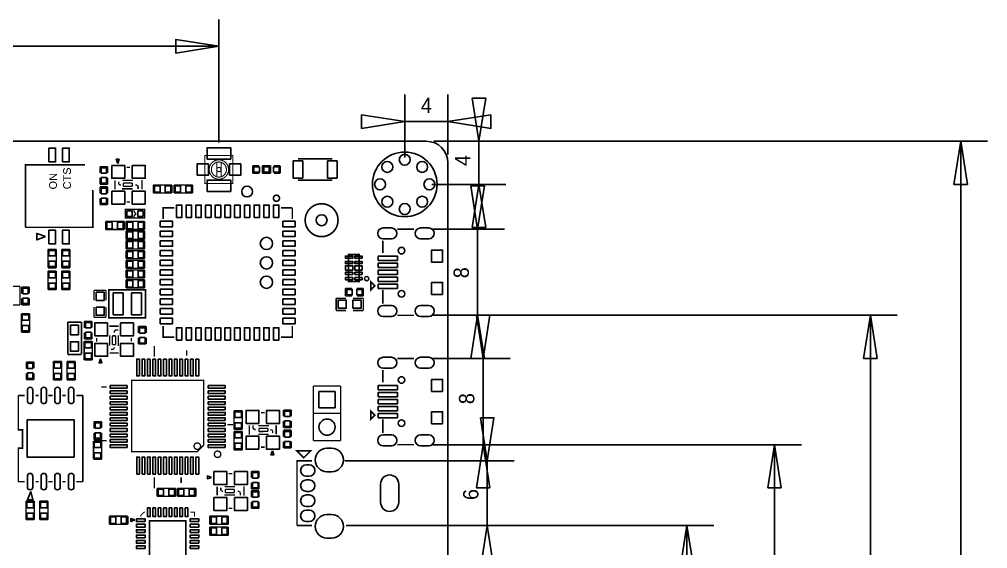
# Model space of a CAD drawing. Extents: x -24 to 175, y -12 to 101.
# Drawn here: x 85.2 to 175.1, y 52.2 to 101.3 of the extents above; entities that cross this region are included whole.
import ezdxf

# ---------------------------------------------------------------- set-up
doc = ezdxf.new("R2010")
doc.units = 0
for name, color, linetype in [('BG_LABEL', 1, 'CONTINUOUS'), ('BG_LABEL-1', 2, 'CONTINUOUS'), ('BG_OUTLINE', 3, 'CONTINUOUS'), ('PG_SILKSCREEN_TOP', 4, 'CONTINUOUS'), ('PIN_TOP', 5, 'CONTINUOUS')]:
    doc.layers.add(name, color=color, linetype=linetype)

msp = doc.modelspace()

# ---------------------------------------------------------------- linework, layer by layer
at = {"layer": 'BG_LABEL'}
for points in [[(103.753895, 89.875995), (103.753895, 101.305995)], [(65.024, 98.806), (103.753895, 98.806)], [(123.5869, 81.850103), (130.261995, 81.850103)], [(127.762, 77.851), (127.762, 81.850103)], [(127.762, 77.851), (127.762, 73.850119)], [(123.5869, 73.850119), (130.261995, 73.850119)], [(126.882779, 73.850119), (166.710995, 73.850119)], [(164.211, 34.036), (164.211, 73.850119)], [(123.5869, 69.850102), (130.769995, 69.850102)], [(128.27, 66.167), (128.27, 69.850102)], [(128.27, 66.167), (128.27, 61.850118)], [(123.5869, 61.850118), (130.769995, 61.850118)], [(126.666981, 61.850118), (157.820995, 61.850118)], [(155.321, 35.052), (155.321, 61.850118)], [(122.714487, 60.350095), (131.150995, 60.350095)], [(128.651, 57.277), (128.651, 60.350095)], [(128.651, 57.277), (128.651, 54.350107)], [(122.777987, 54.350107), (131.150995, 54.350107)], [(124.036607, 54.350107), (149.692995, 54.350107)], [(147.193, 43.561), (147.193, 54.350107)]]:
    msp.add_lwpolyline(points, dxfattribs=at)
for points in [[(99.753903, 98.181008), (103.753895, 98.806), (99.753903, 99.430992)], [(127.137008, 85.850095), (127.762, 81.850103), (128.386992, 85.850095)], [(128.386992, 69.850127), (127.762, 73.850119), (127.137008, 69.850127)], [(127.645008, 73.850094), (128.27, 69.850102), (128.894992, 73.850094)], [(164.835992, 69.850127), (164.211, 73.850119), (163.586008, 69.850127)], [(128.026008, 64.350087), (128.651, 60.350095), (129.275992, 64.350087)], [(128.894992, 57.850126), (128.27, 61.850118), (127.645008, 57.850126)], [(155.945992, 57.850126), (155.321, 61.850118), (154.696008, 57.850126)], [(129.275992, 50.350115), (128.651, 54.350107), (128.026008, 50.350115)], [(147.817992, 50.350115), (147.193, 54.350107), (146.568008, 50.350115)]]:
    msp.add_lwpolyline(points, close=True, dxfattribs=at)
at = {"layer": 'BG_LABEL-1'}
for points in [[(121.000012, 88.500026), (121.000012, 94.320995)], [(125.000004, 88.764008), (125.000004, 94.320995)], [(123.063, 91.821), (121.000012, 91.821)], [(123.063, 91.821), (125.000004, 91.821)], [(123.690863, 89.999998), (130.388995, 89.999998)], [(124.180346, 89.999998), (175.092995, 89.999998)], [(127.889, 88.265), (127.889, 89.999998)], [(172.593, 46.863), (172.593, 89.999998)], [(127.889, 88.265), (127.889, 86.000006)], [(123.500007, 86.000006), (130.388995, 86.000006)]]:
    msp.add_lwpolyline(points, dxfattribs=at)
for points in [[(127.264008, 93.99999), (127.889, 89.999998), (128.513992, 93.99999)], [(117.00002, 91.196008), (121.000012, 91.821), (117.00002, 92.445992)], [(128.999996, 92.445992), (125.000004, 91.821), (128.999996, 91.196008)], [(173.217992, 86.000006), (172.593, 89.999998), (171.968008, 86.000006)], [(128.513992, 82.000014), (127.889, 86.000006), (127.264008, 82.000014)]]:
    msp.add_lwpolyline(points, close=True, dxfattribs=at)
at = {"layer": 'BG_OUTLINE'}
msp.add_lwpolyline([(0, 1.999996), (0, 88.000002, -0.414213), (1.999996, 89.999998), (123.000008, 89.999998, -0.414212), (125.000004, 88.000002), (125.000004, 1.999996, -0.414212), (123.000008, 0), (1.999996, 0, -0.414212)], format="xyb", close=True, dxfattribs=at)
at = {"layer": 'PG_SILKSCREEN_TOP'}
for points in [[(94.361, 87.9475), (94.488, 88.3285), (94.234, 88.3285)], [(87.648999, 81.153), (86.849001, 81.452999), (86.849001, 80.853001)], [(92.757092, 69.817996), (92.630092, 69.436996), (92.884092, 69.436996)], [(108.712, 61.2775), (108.585, 60.8965), (108.839, 60.8965)], [(103.064005, 58.817891), (102.683005, 58.944891), (102.683005, 58.690891)], [(86.287991, 57.519011), (85.987992, 56.719013), (86.487991, 56.719013)], [(95.9485, 54.864), (95.5675, 54.991), (95.5675, 54.737)]]:
    msp.add_lwpolyline(points, close=True, dxfattribs=at)
for points, const_width in [([(102.453897, 88.675997), (102.453897, 86.076003), (105.053892, 86.076003), (105.053892, 88.675997)], 0.100101), ([(95.063615, 83.679995), (95.063615, 82.879997), (96.863408, 82.879997), (96.863408, 83.679995)], 0.127), ([(116.768093, 77.0001), (116.768093, 79.50012), (115.768095, 79.50012), (115.768095, 77.0001)], 0.150012), ([(117.848405, 76.580111), (117.848405, 76.961111), (118.229405, 76.580111), (117.848405, 76.199111)], 0.1524), ([(93.550003, 73.614102), (96.949997, 73.614102), (96.949997, 76.214097), (93.550003, 76.214097)], 0.150012), ([(117.848405, 64.58011), (117.848405, 64.96111), (118.229405, 64.58011), (117.848405, 64.19911)], 0.1524), ([(111.379, 61.2775), (112.268, 61.2775), (111.633, 60.6425), (110.998, 61.2775)], 0.1524)]:
    msp.add_lwpolyline(points, close=True, dxfattribs=dict(at, const_width=const_width))
for points, const_width in [([(104.653791, 87.376, 1), (102.853998, 87.376, 1)], 0.100101), ([(104.453893, 87.376, 1), (103.053896, 87.376, 1)], 0.100101), ([(103.953793, 87.376, 1), (103.553997, 87.376, 1)], 0.100101), ([(109.376972, 84.709, 1), (108.809028, 84.709, 1)], 0.1524), ([(114.808, 82.675755, 1), (111.76, 82.675755, 1)], 0.154889), ([(102.050012, 61.709935, 1), (101.450115, 61.709935, 1)], 0.127), ([(103.931949, 60.96, 1), (103.332051, 60.96, 1)], 0.127)]:
    msp.add_lwpolyline(points, format="xyb", close=True, dxfattribs=dict(at, const_width=const_width))
for points, const_width in [([(111.082811, 88.3666), (114.282601, 88.3666)], 0.1524), ([(91.313, 87.812982), (85.796501, 87.812982), (85.796501, 82.012993)], 0.150012), ([(92.719398, 87.648796), (93.430598, 87.648796)], 0.127), ([(92.719398, 87.039196), (92.719398, 87.648796)], 0.127), ([(93.430598, 87.648796), (93.430598, 87.064596)], 0.127), ([(95.180887, 87.574018), (95.511087, 87.574018)], 0.127), ([(103.553997, 87.986108), (103.553997, 86.765892)], 0.100101), ([(103.95679, 87.986108), (103.953793, 87.376), (103.953793, 86.765892)], 0.100101), ([(106.898389, 87.7316), (107.482589, 87.7316)], 0.127), ([(106.898389, 87.0204), (106.898389, 87.7316)], 0.127), ([(107.787389, 87.7316), (107.787389, 87.0204)], 0.127), ([(107.787389, 87.7316), (108.396989, 87.7316)], 0.127), ([(108.549389, 87.7316), (107.939789, 87.7316)], 0.127), ([(108.549389, 87.0204), (108.549389, 87.7316)], 0.127), ([(108.828789, 87.7316), (109.438389, 87.7316)], 0.127), ([(109.438389, 87.7316), (109.438389, 87.0204)], 0.127), ([(92.719398, 85.997796), (92.719398, 86.607396)], 0.127), ([(93.430598, 85.997796), (93.430598, 86.607396)], 0.127), ([(94.111089, 86.384003), (94.111089, 85.553906)], 0.127), ([(94.450891, 86.263912), (94.450891, 86.043922)], 0.127), ([(94.800903, 86.373919), (95.771005, 86.373919)], 0.127), ([(96.610907, 86.403815), (96.610907, 85.543822)], 0.127), ([(107.507989, 87.0204), (106.898389, 87.0204)], 0.127), ([(107.787389, 87.0204), (108.396989, 87.0204)], 0.127), ([(108.549389, 87.0204), (107.939789, 87.0204)], 0.127), ([(109.438389, 87.0204), (108.854189, 87.0204)], 0.127), ([(114.282601, 86.3854), (111.082811, 86.3854)], 0.1524), ([(85.796501, 82.012993), (92.046476, 82.012993), (92.046476, 85.471)], 0.150012), ([(92.719398, 85.997796), (93.430598, 85.997796)], 0.127), ([(93.430598, 85.769196), (92.719398, 85.769196)], 0.127), ([(92.719398, 85.769196), (92.719398, 85.159596)], 0.127), ([(93.430598, 85.769196), (93.430598, 85.159596)], 0.127), ([(94.450891, 86.043922), (94.550992, 85.943821)], 0.127), ([(94.550992, 85.943821), (94.660999, 85.943821)], 0.127), ([(94.771007, 85.583903), (95.760997, 85.583903)], 0.127), ([(95.71101, 86.123907), (94.880887, 86.114001)], 0.127), ([(94.880887, 86.114001), (94.880887, 85.823908)], 0.127), ([(94.880887, 85.823908), (95.71101, 85.823908)], 0.127), ([(95.71101, 85.823908), (95.71101, 86.123907)], 0.127), ([(96.001103, 85.933915), (96.150887, 85.933915)], 0.127), ([(96.150887, 85.933915), (96.260895, 85.823908)], 0.127), ([(96.260895, 85.823908), (96.260895, 85.563913)], 0.127), ([(99.399598, 85.946996), (97.672398, 85.946996)], 0.127), ([(97.672398, 85.946996), (97.672398, 85.184996)], 0.127), ([(99.399598, 85.184996), (99.399598, 85.946996)], 0.127), ([(99.577398, 85.946996), (99.577398, 85.184996)], 0.127), ([(101.304598, 85.946996), (99.577398, 85.946996)], 0.127), ([(101.304598, 85.184996), (101.304598, 85.946996)], 0.127), ([(92.719398, 84.118196), (92.719398, 84.702396)], 0.127), ([(93.430598, 84.727796), (93.430598, 84.118196)], 0.127), ([(97.672398, 85.184996), (99.399598, 85.184996)], 0.127), ([(99.577398, 85.184996), (101.304598, 85.184996)], 0.127), ([(93.430598, 84.118196), (92.719398, 84.118196)], 0.127), ([(95.191097, 84.364017), (95.511087, 84.364017)], 0.127), ([(95.86341, 83.630008), (95.86341, 83.479894)], 0.127), ([(98.56851, 82.771996), (98.56851, 83.818984), (99.615498, 83.818984)], 0.1524), ([(109.521498, 83.818984), (110.568486, 83.818984)], 0.1524), ([(110.568486, 83.818984), (110.568486, 82.771996)], 0.1524), ([(95.86341, 83.479894), (96.063613, 83.279996)], 0.127), ([(96.063613, 83.279996), (95.86341, 83.080098)], 0.127), ([(95.86341, 83.080098), (95.86341, 82.93989)], 0.127), ([(93.2434, 82.573089), (93.2434, 81.811089)], 0.127), ([(94.9706, 82.573089), (93.2434, 82.573089)], 0.127), ([(93.2434, 81.811089), (94.9706, 81.811089)], 0.127), ([(94.9706, 81.811089), (94.9706, 82.573089)], 0.127), ([(96.863408, 82.573089), (95.136208, 82.573089)], 0.127), ([(95.136208, 82.573089), (95.136208, 81.811089)], 0.127), ([(95.136208, 81.811089), (96.863408, 81.811089)], 0.127), ([(96.863408, 81.811089), (96.863408, 82.573089)], 0.127), ([(120.324905, 81.850103), (121.848905, 81.850103)], 0.1524), ([(123.753905, 81.850103), (125.000004, 81.850103), (125.000004, 73.850119), (123.880905, 73.850119)], 0.1524), ([(96.863408, 81.661991), (95.136208, 81.661991)], 0.127), ([(95.136208, 81.661991), (95.136208, 80.899991)], 0.127), ([(95.136208, 80.899991), (96.863408, 80.899991)], 0.127), ([(96.863408, 80.899991), (96.863408, 81.661991)], 0.127), ([(88.667488, 79.9846), (87.905488, 79.9846)], 0.127), ([(87.905488, 79.9846), (87.905488, 78.2574)], 0.127), ([(88.667488, 78.2574), (88.667488, 79.9846)], 0.127), ([(89.937488, 79.9846), (89.175488, 79.9846)], 0.127), ([(89.175488, 79.9846), (89.175488, 78.2574)], 0.127), ([(89.937488, 78.2574), (89.937488, 79.9846)], 0.127), ([(96.863408, 80.762094), (95.136208, 80.762094)], 0.127), ([(95.136208, 80.762094), (95.136208, 80.000094)], 0.127), ([(95.136208, 80.000094), (96.863408, 80.000094)], 0.127), ([(96.863408, 80.000094), (96.863408, 80.762094)], 0.127), ([(118.980001, 79.628111), (118.980001, 80.771111)], 0.1524), ([(96.863408, 79.861893), (95.136208, 79.861893)], 0.127), ([(95.136208, 79.861893), (95.136208, 79.099893)], 0.127), ([(95.136208, 79.099893), (96.863408, 79.099893)], 0.127), ([(96.863408, 79.099893), (96.863408, 79.861893)], 0.127), ([(87.905488, 78.2574), (88.667488, 78.2574)], 0.127), ([(89.175488, 78.2574), (89.937488, 78.2574)], 0.127), ([(96.863408, 78.961996), (95.136208, 78.961996)], 0.127), ([(95.136208, 78.961996), (95.136208, 78.199996)], 0.127), ([(95.136208, 78.199996), (96.863408, 78.199996)], 0.127), ([(96.863408, 78.199996), (96.863408, 78.961996)], 0.127), ([(88.667488, 77.9526), (87.905488, 77.9526)], 0.127), ([(87.905488, 77.9526), (87.905488, 76.2254)], 0.127), ([(88.667488, 76.2254), (88.667488, 77.9526)], 0.127), ([(89.937488, 77.9526), (89.175488, 77.9526)], 0.127), ([(89.175488, 77.9526), (89.175488, 76.2254)], 0.127), ([(89.937488, 76.2254), (89.937488, 77.9526)], 0.127), ([(96.863408, 78.062099), (95.136208, 78.062099)], 0.127), ([(95.136208, 78.062099), (95.136208, 77.300099)], 0.127), ([(95.136208, 77.300099), (96.863408, 77.300099)], 0.127), ([(96.863408, 77.300099), (96.863408, 78.062099)], 0.127), ([(85.3059, 76.5429), (84.5439, 76.5429)], 0.127), ([(85.3059, 74.8157), (85.3059, 76.5429)], 0.127), ([(85.4583, 76.4667), (86.1695, 76.4667)], 0.127), ([(85.4583, 75.8571), (85.4583, 76.4667)], 0.127), ([(86.1695, 76.4667), (86.1695, 75.8825)], 0.127), ([(96.863408, 77.161898), (95.136208, 77.161898)], 0.127), ([(95.136208, 77.161898), (95.136208, 76.399898)], 0.127), ([(95.136208, 76.399898), (96.863408, 76.399898)], 0.127), ([(96.863408, 76.399898), (96.863408, 77.161898)], 0.127), ([(115.498905, 76.356718), (115.498905, 75.645518)], 0.127), ([(115.498905, 76.356718), (116.108505, 76.356718)], 0.127), ([(116.540305, 76.356718), (117.149905, 76.356718)], 0.127), ([(117.149905, 76.356718), (117.149905, 75.645518)], 0.127), ([(85.4583, 74.8157), (85.4583, 75.4253)], 0.127), ([(86.1695, 74.8157), (86.1695, 75.4253)], 0.127), ([(87.905488, 76.2254), (88.667488, 76.2254)], 0.127), ([(89.175488, 76.2254), (89.937488, 76.2254)], 0.127), ([(93.2688, 76.171298), (92.1512, 76.171298)], 0.127), ([(92.1512, 76.171298), (92.1512, 75.244198)], 0.127), ([(93.2688, 75.244198), (93.2688, 76.171298)], 0.127), ([(115.562405, 75.416918), (114.635305, 75.416918)], 0.127), ([(114.635305, 75.416918), (114.635305, 74.299318)], 0.127), ([(115.498905, 75.645518), (116.108505, 75.645518)], 0.127), ([(116.197405, 75.416918), (117.149905, 75.416918)], 0.127), ([(117.149905, 75.645518), (116.565705, 75.645518)], 0.127), ([(117.149905, 75.416918), (117.149905, 74.299318)], 0.127), ([(118.980001, 74.929111), (118.980001, 76.199111)], 0.1524), ([(84.5439, 74.8157), (85.3059, 74.8157)], 0.127), ([(85.4583, 74.8157), (86.1695, 74.8157)], 0.127), ([(92.1512, 73.656698), (92.1512, 74.609198)], 0.127), ([(93.2688, 74.609198), (93.2688, 73.656698)], 0.127), ([(86.1949, 74.0156), (85.4329, 74.0156)], 0.127), ([(85.4329, 74.0156), (85.4329, 72.2884)], 0.127), ([(86.1949, 72.2884), (86.1949, 74.0156)], 0.127), ([(93.2688, 73.656698), (92.1512, 73.656698)], 0.127), ([(114.635305, 74.299318), (115.562405, 74.299318)], 0.127), ([(117.149905, 74.299318), (116.197405, 74.299318)], 0.127), ([(121.848905, 73.850119), (120.324905, 73.850119)], 0.1524), ([(89.726008, 73.221596), (89.726008, 72.103996)], 0.1524), ([(89.776808, 73.221596), (89.726008, 73.221596)], 0.1524), ([(90.945208, 73.221596), (89.776808, 73.221596)], 0.1524), ([(90.996008, 73.221596), (90.945208, 73.221596)], 0.1524), ([(90.996008, 72.103996), (90.996008, 73.221596)], 0.1524), ([(91.275408, 73.297796), (91.986608, 73.297796)], 0.127), ([(91.275408, 72.688196), (91.275408, 73.297796)], 0.127), ([(91.986608, 73.297796), (91.986608, 72.713596)], 0.127), ([(93.587189, 72.845905), (94.447182, 72.845905)], 0.127), ([(97.0026, 72.831198), (96.2914, 72.831198)], 0.127), ([(96.2914, 72.831198), (96.2914, 72.221598)], 0.127), ([(97.0026, 72.831198), (97.0026, 72.221598)], 0.127), ([(99.615498, 71.819008), (98.56851, 71.819008), (98.56851, 72.865996)], 0.1524), ([(110.568486, 72.865996), (110.568486, 71.819008), (109.521498, 71.819008)], 0.1524), ([(85.4329, 72.2884), (86.1949, 72.2884)], 0.127), ([(89.726008, 70.224396), (89.726008, 72.103996)], 0.1524), ([(90.996008, 72.103996), (90.996008, 70.224396)], 0.1524), ([(91.275408, 71.646796), (91.275408, 72.256396)], 0.127), ([(91.986608, 71.646796), (91.986608, 72.256396)], 0.127), ([(93.617085, 71.035901), (93.617085, 72.006003)], 0.127), ([(94.167096, 71.946008), (93.867097, 71.946008)], 0.127), ([(93.867097, 71.946008), (93.877003, 71.115885)], 0.127), ([(94.057089, 72.385885), (94.167096, 72.495893)], 0.127), ([(94.057089, 72.236101), (94.057089, 72.385885)], 0.127), ([(94.167096, 72.495893), (94.427091, 72.495893)], 0.127), ([(94.167096, 71.115885), (94.167096, 71.946008)], 0.127), ([(94.407101, 71.006005), (94.407101, 71.995995)], 0.127), ([(92.012008, 71.443596), (91.250008, 71.443596)], 0.127), ([(91.250008, 71.443596), (91.250008, 69.716396)], 0.127), ([(91.275408, 71.646796), (91.986608, 71.646796)], 0.127), ([(92.012008, 69.716396), (92.012008, 71.443596)], 0.127), ([(92.416986, 71.415885), (92.416986, 71.746085)], 0.127), ([(93.877003, 71.115885), (94.167096, 71.115885)], 0.127), ([(95.626987, 71.426095), (95.626987, 71.746085)], 0.127), ([(96.2914, 71.180198), (96.2914, 71.764398)], 0.127), ([(97.0026, 71.180198), (96.2914, 71.180198)], 0.127), ([(97.0026, 71.789798), (97.0026, 71.180198)], 0.127), ([(97.750097, 70.009893), (97.750097, 71.009891)], 0.127), ([(89.776808, 70.224396), (89.726008, 70.224396)], 0.1524), ([(90.945208, 70.224396), (89.776808, 70.224396)], 0.1524), ([(90.996008, 70.224396), (90.945208, 70.224396)], 0.1524), ([(93.607001, 70.346087), (94.437098, 70.346087)], 0.127), ([(93.727092, 70.685889), (93.947082, 70.685889)], 0.127), ([(93.947082, 70.685889), (94.047183, 70.78599)], 0.127), ([(94.047183, 70.78599), (94.047183, 70.895997)], 0.127), ([(100.750116, 70.109994), (100.750116, 70.610095)], 0.127), ([(85.8774, 69.5198), (86.5886, 69.5198)], 0.127), ([(85.8774, 68.9102), (85.8774, 69.5198)], 0.127), ([(86.5886, 69.5198), (86.5886, 68.9356)], 0.127), ([(89.154, 69.5706), (88.392, 69.5706)], 0.127), ([(88.392, 69.5706), (88.392, 67.8434)], 0.127), ([(89.154, 67.8434), (89.154, 69.5706)], 0.127), ([(90.424, 69.5706), (89.662, 69.5706)], 0.127), ([(89.662, 69.5706), (89.662, 67.8434)], 0.127), ([(90.424, 67.8434), (90.424, 69.5706)], 0.127), ([(91.250008, 69.716396), (92.012008, 69.716396)], 0.127), ([(120.324905, 69.850102), (121.848905, 69.850102)], 0.1524), ([(123.753905, 69.850102), (125.000004, 69.850102), (125.000004, 61.850118), (123.880905, 61.850118)], 0.1524), ([(85.8774, 67.8688), (85.8774, 68.4784)], 0.127), ([(86.5886, 67.8688), (86.5886, 68.4784)], 0.127), ([(118.980001, 67.62811), (118.980001, 68.77111)], 0.1524), ([(85.8774, 67.8688), (86.5886, 67.8688)], 0.127), ([(88.392, 67.8434), (89.154, 67.8434)], 0.127), ([(89.662, 67.8434), (90.424, 67.8434)], 0.127), ([(101.750114, 61.210088), (95.649999, 61.210088), (95.649999, 67.809999), (102.350011, 67.809999), (102.350011, 61.809986), (101.750114, 61.210088), (101.549911, 61.210088)], 0.127), ([(92.849903, 67.210102), (93.350004, 67.210102)], 0.127), ([(115.062, 67.28968), (112.522, 67.28968)], 0.127), ([(112.522, 67.28968), (112.522, 62.20968)], 0.127), ([(115.062, 62.20968), (115.062, 67.28968)], 0.127), ([(85.738005, 58.419009), (85.138006, 58.419009), (85.138006, 61.519003), (85.538005, 61.519003), (85.538005, 63.219), (85.138006, 63.219), (85.138006, 66.418993)], 0.150012), ([(85.138006, 66.418993), (85.738005, 66.418993)], 0.150012), ([(86.738003, 66.418993), (87.038002, 66.418993)], 0.150012), ([(87.938, 66.418993), (88.338, 66.418993)], 0.150012), ([(89.237998, 66.418993), (89.537997, 66.418993)], 0.150012), ([(90.537995, 66.418993), (91.137994, 66.418993)], 0.150012), ([(91.137994, 58.419009), (91.137994, 66.418993)], 0.150012), ([(105.914012, 64.9986), (105.152012, 64.9986)], 0.127), ([(105.152012, 64.9986), (105.152012, 63.2714)], 0.127), ([(105.914012, 63.2714), (105.914012, 64.9986)], 0.127), ([(107.988913, 64.829004), (107.668924, 64.829004)], 0.127), ([(109.749412, 65.0748), (110.460612, 65.0748)], 0.127), ([(109.749412, 64.4652), (109.749412, 65.0748)], 0.127), ([(110.460612, 65.0748), (110.460612, 64.4906)], 0.127), ([(112.522, 64.74968), (115.062, 64.74968)], 0.127), ([(92.167405, 63.977393), (92.878605, 63.977393)], 0.127), ([(92.167405, 63.367793), (92.167405, 63.977393)], 0.127), ([(92.878605, 63.977393), (92.878605, 63.393193)], 0.127), ([(109.749412, 63.4238), (109.749412, 64.0334)], 0.127), ([(110.460612, 63.4238), (110.460612, 64.0334)], 0.127), ([(118.980001, 62.92911), (118.980001, 64.19911)], 0.1524), ([(92.167405, 62.326393), (92.167405, 62.935993)], 0.127), ([(92.878605, 62.326393), (92.878605, 62.935993)], 0.127), ([(104.549905, 63.709906), (105.050006, 63.709906)], 0.127), ([(105.152012, 63.2714), (105.914012, 63.2714)], 0.127), ([(105.914012, 63.0936), (105.152012, 63.0936)], 0.127), ([(105.152012, 63.0936), (105.152012, 61.3664)], 0.127), ([(105.914012, 61.3664), (105.914012, 63.0936)], 0.127), ([(106.569104, 62.789206), (106.569104, 63.6492)], 0.127), ([(106.919116, 63.369114), (106.919116, 63.629108)], 0.127), ([(107.029123, 63.259106), (106.919116, 63.369114)], 0.127), ([(107.178907, 63.259106), (107.029123, 63.259106)], 0.127), ([(108.409003, 63.609118), (107.419013, 63.609118)], 0.127), ([(108.299123, 63.369114), (107.469, 63.369114)], 0.127), ([(107.469, 63.369114), (107.469, 63.069114)], 0.127), ([(107.469, 63.069114), (108.299123, 63.07902)], 0.127), ([(108.299123, 63.07902), (108.299123, 63.369114)], 0.127), ([(108.629018, 63.2492), (108.519011, 63.2492)], 0.127), ([(108.72912, 63.149099), (108.629018, 63.2492)], 0.127), ([(108.72912, 62.92911), (108.72912, 63.149099)], 0.127), ([(109.068921, 62.809018), (109.068921, 63.639116)], 0.127), ([(109.749412, 63.4238), (110.460612, 63.4238)], 0.127), ([(110.460612, 63.1952), (109.749412, 63.1952)], 0.127), ([(109.749412, 63.1952), (109.749412, 62.5856)], 0.127), ([(110.460612, 63.1952), (110.460612, 62.5856)], 0.127), ([(92.878605, 62.2046), (92.116605, 62.2046)], 0.127), ([(92.116605, 62.2046), (92.116605, 60.4774)], 0.127), ([(92.167405, 62.326393), (92.878605, 62.326393)], 0.127), ([(92.849903, 62.210086), (93.350004, 62.210086)], 0.127), ([(92.878605, 60.4774), (92.878605, 62.2046)], 0.127), ([(108.379108, 62.819102), (107.409005, 62.819102)], 0.127), ([(109.749412, 61.5442), (109.749412, 62.1284)], 0.127), ([(110.460612, 62.1538), (110.460612, 61.5442)], 0.127), ([(112.522, 62.20968), (115.062, 62.20968)], 0.127), ([(105.152012, 61.3664), (105.914012, 61.3664)], 0.127), ([(107.999124, 61.619003), (107.668924, 61.619003)], 0.127), ([(110.460612, 61.5442), (109.749412, 61.5442)], 0.127), ([(121.848905, 61.850118), (120.324905, 61.850118)], 0.1524), ([(92.116605, 60.4774), (92.878605, 60.4774)], 0.127), ([(111.000007, 54.350107), (111.000007, 60.350095), (112.381005, 60.350095)], 0.1524), ([(115.429005, 60.350095), (124.999979, 60.350095), (124.999979, 54.350107), (115.556005, 54.350107)], 0.1524), ([(107.483605, 59.3852), (106.772405, 59.3852)], 0.127), ([(106.772405, 59.3852), (106.772405, 58.7756)], 0.127), ([(107.483605, 59.3852), (107.483605, 58.7756)], 0.127), ([(86.738003, 58.419009), (87.038002, 58.419009)], 0.150012), ([(87.938, 58.419009), (88.338, 58.419009)], 0.150012), ([(89.237998, 58.419009), (89.537997, 58.419009)], 0.150012), ([(90.537995, 58.419009), (91.137994, 58.419009)], 0.150012), ([(97.750097, 58.809992), (97.750097, 57.809994)], 0.127), ([(100.249914, 58.809992), (100.249914, 58.309891)], 0.127), ([(104.661894, 59.157997), (104.992094, 59.157997)], 0.127), ([(107.483605, 58.3438), (107.483605, 57.7342)], 0.127), ([(98.009405, 57.8104), (98.009405, 57.0484)], 0.127), ([(99.736605, 57.8104), (98.009405, 57.8104)], 0.127), ([(99.736605, 57.0484), (99.736605, 57.8104)], 0.127), ([(99.886516, 57.8104), (99.886516, 57.0484)], 0.127), ([(101.613716, 57.8104), (99.886516, 57.8104)], 0.127), ([(101.613716, 57.0484), (101.613716, 57.8104)], 0.127), ([(103.592097, 57.967982), (103.592097, 57.137884)], 0.127), ([(103.931898, 57.84789), (103.931898, 57.627901)], 0.127), ([(103.931898, 57.627901), (104.031999, 57.5278)], 0.127), ([(104.031999, 57.5278), (104.142007, 57.5278)], 0.127), ([(104.28191, 57.957898), (105.252012, 57.957898)], 0.127), ([(105.192017, 57.707886), (104.361894, 57.69798)], 0.127), ([(104.361894, 57.69798), (104.361894, 57.407886)], 0.127), ([(105.192017, 57.407886), (105.192017, 57.707886)], 0.127), ([(105.482111, 57.517894), (105.631894, 57.517894)], 0.127), ([(105.631894, 57.517894), (105.741902, 57.407886)], 0.127), ([(106.091914, 57.987794), (106.091914, 57.1278)], 0.127), ([(106.772405, 57.7342), (106.772405, 58.3184)], 0.127), ([(107.483605, 57.7342), (106.772405, 57.7342)], 0.127), ([(106.772405, 57.5818), (107.483605, 57.5818)], 0.127), ([(106.772405, 56.9722), (106.772405, 57.5818)], 0.127), ([(107.483605, 57.5818), (107.483605, 56.9976)], 0.127), ([(86.614, 56.6166), (85.852, 56.6166)], 0.127), ([(85.852, 56.6166), (85.852, 54.8894)], 0.127), ([(86.614, 54.8894), (86.614, 56.6166)], 0.127), ([(87.884, 56.6166), (87.122, 56.6166)], 0.127), ([(87.122, 56.6166), (87.122, 54.8894)], 0.127), ([(87.884, 54.8894), (87.884, 56.6166)], 0.127), ([(98.009405, 57.0484), (99.736605, 57.0484)], 0.127), ([(99.886516, 57.0484), (101.613716, 57.0484)], 0.127), ([(104.252014, 57.167882), (105.242004, 57.167882)], 0.127), ([(104.361894, 57.407886), (105.192017, 57.407886)], 0.127), ([(105.741902, 57.407886), (105.741902, 57.147892)], 0.127), ([(104.672105, 55.947996), (104.992094, 55.947996)], 0.127), ([(106.772405, 55.9308), (106.772405, 56.5404)], 0.127), ([(106.772405, 55.9308), (107.483605, 55.9308)], 0.127), ([(107.483605, 55.9308), (107.483605, 56.5404)], 0.127), ([(85.852, 54.8894), (86.614, 54.8894)], 0.127), ([(87.122, 54.8894), (87.884, 54.8894)], 0.127), ([(95.3008, 55.217009), (93.5736, 55.217009)], 0.127), ([(93.5736, 55.217009), (93.5736, 54.455009)], 0.127), ([(95.3008, 54.455009), (95.3008, 55.217009)], 0.127), ([(96.900009, 55.585995), (96.80001, 55.585995), (96.50001, 55.285996), (96.50001, 55.185996)], 0.1), ([(101.5, 55.185996), (101.5, 55.585995), (101.100001, 55.585995)], 0.1), ([(102.911605, 55.219295), (102.911605, 54.457295)], 0.127), ([(104.638805, 55.219295), (102.911605, 55.219295)], 0.127), ([(104.638805, 54.457295), (104.638805, 55.219295)], 0.127), ([(93.5736, 54.455009), (95.3008, 54.455009)], 0.127), ([(102.911605, 54.457295), (104.638805, 54.457295)], 0.127), ([(102.911605, 54.217011), (102.911605, 53.455011)], 0.127), ([(104.638805, 54.217011), (102.911605, 54.217011)], 0.127), ([(104.638805, 53.455011), (104.638805, 54.217011)], 0.127), ([(112.381005, 54.350107), (111.000007, 54.350107)], 0.1524), ([(102.911605, 53.455011), (104.638805, 53.455011)], 0.127)]:
    msp.add_lwpolyline(points, dxfattribs=dict(at, const_width=const_width))
msp.add_lwpolyline([(117.668091, 77.250112, 1), (117.268096, 77.250108, 1)], format="xyb", close=True, dxfattribs=at)
at = {"layer": 'PIN_TOP'}
for points in [[(87.981688, 88.087987), (87.981688, 89.357987), (88.591288, 89.357987), (88.591288, 88.087987)], [(89.251688, 88.087987), (89.251688, 89.357987), (89.861288, 89.357987), (89.861288, 88.087987)], [(102.653948, 88.351081), (102.653948, 89.401091), (104.853842, 89.401091), (104.853842, 88.351081)], [(110.638311, 86.5759), (110.638311, 88.1761), (111.527311, 88.1761), (111.527311, 86.5759)], [(113.838101, 86.5759), (113.838101, 88.1761), (114.727101, 88.1761), (114.727101, 86.5759)], [(93.328998, 87.039196), (92.820998, 87.039196), (92.820998, 87.547196), (93.328998, 87.547196)], [(93.811039, 87.763756), (95.010935, 87.763756), (95.010935, 86.56386), (93.811039, 86.56386)], [(95.711061, 87.763756), (96.910957, 87.763756), (96.910957, 86.56386), (95.711061, 86.56386)], [(101.728778, 86.850982), (101.728778, 87.900993), (102.778789, 87.900993), (102.778789, 86.850982)], [(104.728975, 86.850982), (104.728975, 87.900993), (105.778986, 87.900993), (105.778986, 86.850982)], [(107.507989, 87.63), (107.507989, 87.122), (106.999989, 87.122), (106.999989, 87.63)], [(108.422389, 87.63), (108.422389, 87.122), (107.914389, 87.122), (107.914389, 87.63)], [(107.914389, 87.122), (107.914389, 87.63), (108.422389, 87.63), (108.422389, 87.122)], [(108.828789, 87.122), (108.828789, 87.63), (109.336789, 87.63), (109.336789, 87.122)], [(93.328998, 86.124796), (92.820998, 86.124796), (92.820998, 86.632796), (93.328998, 86.632796)], [(102.653948, 85.350883), (102.653948, 86.400894), (104.853842, 86.400894), (104.853842, 85.350883)], [(92.820998, 85.642196), (93.328998, 85.642196), (93.328998, 85.134196), (92.820998, 85.134196)], [(98.289897, 85.870796), (98.289897, 85.261196), (97.781897, 85.261196), (97.781897, 85.870796)], [(99.290099, 85.870796), (99.290099, 85.261196), (98.782099, 85.261196), (98.782099, 85.870796)], [(99.686897, 85.261196), (99.686897, 85.870796), (100.194897, 85.870796), (100.194897, 85.261196)], [(100.687099, 85.261196), (100.687099, 85.870796), (101.195099, 85.870796), (101.195099, 85.261196)], [(92.820998, 84.727796), (93.328998, 84.727796), (93.328998, 84.219796), (92.820998, 84.219796)], [(93.811039, 85.363964), (95.010935, 85.363964), (95.010935, 84.164068), (93.811039, 84.164068)], [(95.711061, 85.363964), (96.910957, 85.363964), (96.910957, 84.164068), (95.711061, 84.164068)], [(99.814405, 82.935089), (99.814405, 84.078089), (100.322405, 84.078089), (100.322405, 82.935089)], [(100.714607, 82.935089), (100.714607, 84.078089), (101.222607, 84.078089), (101.222607, 82.935089)], [(101.614503, 82.935089), (101.614503, 84.078089), (102.122503, 84.078089), (102.122503, 82.935089)], [(102.5144, 82.935089), (102.5144, 84.078089), (103.0224, 84.078089), (103.0224, 82.935089)], [(103.414601, 82.935089), (103.414601, 84.078089), (103.922601, 84.078089), (103.922601, 82.935089)], [(104.314498, 82.935089), (104.314498, 84.078089), (104.822498, 84.078089), (104.822498, 82.935089)], [(105.214395, 82.935089), (105.214395, 84.078089), (105.722395, 84.078089), (105.722395, 82.935089)], [(106.114596, 82.935089), (106.114596, 84.078089), (106.622596, 84.078089), (106.622596, 82.935089)], [(107.014493, 82.935089), (107.014493, 84.078089), (107.522493, 84.078089), (107.522493, 82.935089)], [(107.914389, 82.935089), (107.914389, 84.078089), (108.422389, 84.078089), (108.422389, 82.935089)], [(108.814591, 82.935089), (108.814591, 84.078089), (109.322591, 84.078089), (109.322591, 82.935089)], [(95.205461, 83.530046), (95.705562, 83.530046), (95.705562, 83.029946), (95.205461, 83.029946)], [(96.221461, 83.530046), (96.721562, 83.530046), (96.721562, 83.029946), (96.221461, 83.029946)], [(93.352899, 81.887289), (93.352899, 82.496889), (93.860899, 82.496889), (93.860899, 81.887289)], [(94.353101, 81.887289), (94.353101, 82.496889), (94.861101, 82.496889), (94.861101, 81.887289)], [(95.753707, 82.496889), (95.753707, 81.887289), (95.245707, 81.887289), (95.245707, 82.496889)], [(96.753909, 82.496889), (96.753909, 81.887289), (96.245909, 81.887289), (96.245909, 82.496889)], [(98.309405, 82.573089), (99.452405, 82.573089), (99.452405, 82.065089), (98.309405, 82.065089)], [(109.684591, 82.573089), (110.827591, 82.573089), (110.827591, 82.065089), (109.684591, 82.065089)], [(87.981688, 80.467987), (87.981688, 81.737987), (88.591288, 81.737987), (88.591288, 80.467987)], [(89.251688, 80.467987), (89.251688, 81.737987), (89.861288, 81.737987), (89.861288, 80.467987)], [(95.753707, 81.585791), (95.753707, 80.976191), (95.245707, 80.976191), (95.245707, 81.585791)], [(96.753909, 81.585791), (96.753909, 80.976191), (96.245909, 80.976191), (96.245909, 81.585791)], [(98.309405, 81.672887), (99.452405, 81.672887), (99.452405, 81.164887), (98.309405, 81.164887)], [(109.684591, 81.672887), (110.827591, 81.672887), (110.827591, 81.164887), (109.684591, 81.164887)], [(95.753707, 80.685894), (95.753707, 80.076294), (95.245707, 80.076294), (95.245707, 80.685894)], [(96.753909, 80.685894), (96.753909, 80.076294), (96.245909, 80.076294), (96.245909, 80.685894)], [(98.309405, 80.772991), (99.452405, 80.772991), (99.452405, 80.264991), (98.309405, 80.264991)], [(109.684591, 80.772991), (110.827591, 80.772991), (110.827591, 80.264991), (109.684591, 80.264991)], [(88.591288, 79.367101), (87.981688, 79.367101), (87.981688, 79.875101), (88.591288, 79.875101)], [(89.861288, 79.367101), (89.251688, 79.367101), (89.251688, 79.875101), (89.861288, 79.875101)], [(95.753707, 79.785693), (95.753707, 79.176093), (95.245707, 79.176093), (95.245707, 79.785693)], [(96.753909, 79.785693), (96.753909, 79.176093), (96.245909, 79.176093), (96.245909, 79.785693)], [(98.309405, 79.873094), (99.452405, 79.873094), (99.452405, 79.365094), (98.309405, 79.365094)], [(109.684591, 79.873094), (110.827591, 79.873094), (110.827591, 79.365094), (109.684591, 79.365094)], [(116.168094, 79.150159), (115.488085, 79.150159), (115.488085, 79.350057), (116.168094, 79.350057)], [(117.048102, 79.150159), (116.368093, 79.150159), (116.368093, 79.350057), (117.048102, 79.350057)], [(120.324905, 78.946908), (118.546905, 78.946908), (118.546905, 79.353308), (120.324905, 79.353308)], [(124.508006, 78.79141), (123.492006, 78.79141), (123.492006, 79.90901), (124.508006, 79.90901)], [(88.591288, 78.366899), (87.981688, 78.366899), (87.981688, 78.874899), (88.591288, 78.874899)], [(89.861288, 78.366899), (89.251688, 78.366899), (89.251688, 78.874899), (89.861288, 78.874899)], [(95.753707, 78.885796), (95.753707, 78.276196), (95.245707, 78.276196), (95.245707, 78.885796)], [(96.753909, 78.885796), (96.753909, 78.276196), (96.245909, 78.276196), (96.245909, 78.885796)], [(98.309405, 78.972893), (99.452405, 78.972893), (99.452405, 78.464893), (98.309405, 78.464893)], [(109.684591, 78.972893), (110.827591, 78.972893), (110.827591, 78.464893), (109.684591, 78.464893)], [(116.168094, 78.65016), (115.488085, 78.65016), (115.488085, 78.850058), (116.168094, 78.850058)], [(116.168094, 78.050111), (115.488085, 78.050111), (115.488085, 78.45011), (116.168094, 78.45011)], [(117.048102, 78.65016), (116.368093, 78.65016), (116.368093, 78.850058), (117.048102, 78.850058)], [(117.048102, 78.050111), (116.368093, 78.050111), (116.368093, 78.45011), (117.048102, 78.45011)], [(120.324905, 78.296922), (118.546905, 78.296922), (118.546905, 78.703322), (120.324905, 78.703322)], [(88.591288, 77.335101), (87.981688, 77.335101), (87.981688, 77.843101), (88.591288, 77.843101)], [(89.861288, 77.335101), (89.251688, 77.335101), (89.251688, 77.843101), (89.861288, 77.843101)], [(95.753707, 77.985899), (95.753707, 77.376299), (95.245707, 77.376299), (95.245707, 77.985899)], [(96.753909, 77.985899), (96.753909, 77.376299), (96.245909, 77.376299), (96.245909, 77.985899)], [(98.309405, 78.072996), (99.452405, 78.072996), (99.452405, 77.564996), (98.309405, 77.564996)], [(109.684591, 78.072996), (110.827591, 78.072996), (110.827591, 77.564996), (109.684591, 77.564996)], [(116.168094, 77.650162), (115.488085, 77.650162), (115.488085, 77.85006), (116.168094, 77.85006)], [(116.168094, 77.150163), (115.488085, 77.150163), (115.488085, 77.350061), (116.168094, 77.350061)], [(117.048102, 77.650162), (116.368093, 77.650162), (116.368093, 77.85006), (117.048102, 77.85006)], [(117.048102, 77.150163), (116.368093, 77.150163), (116.368093, 77.350061), (117.048102, 77.350061)], [(120.324905, 77.646911), (118.546905, 77.646911), (118.546905, 78.053311), (120.324905, 78.053311)], [(120.324905, 76.9969), (118.546905, 76.9969), (118.546905, 77.4033), (120.324905, 77.4033)], [(88.591288, 76.334899), (87.981688, 76.334899), (87.981688, 76.842899), (88.591288, 76.842899)], [(89.861288, 76.334899), (89.251688, 76.334899), (89.251688, 76.842899), (89.861288, 76.842899)], [(95.753707, 77.085698), (95.753707, 76.476098), (95.245707, 76.476098), (95.245707, 77.085698)], [(96.753909, 77.085698), (96.753909, 76.476098), (96.245909, 76.476098), (96.245909, 77.085698)], [(98.309405, 77.173099), (99.452405, 77.173099), (99.452405, 76.665099), (98.309405, 76.665099)], [(109.684591, 77.173099), (110.827591, 77.173099), (110.827591, 76.665099), (109.684591, 76.665099)], [(120.324905, 76.346914), (118.546905, 76.346914), (118.546905, 76.753314), (120.324905, 76.753314)], [(124.508006, 75.791212), (123.492006, 75.791212), (123.492006, 76.908812), (124.508006, 76.908812)], [(86.0679, 75.8571), (85.5599, 75.8571), (85.5599, 76.3651), (86.0679, 76.3651)], [(92.3544, 75.993498), (93.1164, 75.993498), (93.1164, 75.231498), (92.3544, 75.231498)], [(93.942789, 73.8981), (93.942789, 75.9301), (94.857189, 75.9301), (94.857189, 73.8981)], [(95.642811, 73.8981), (95.642811, 75.9301), (96.557211, 75.9301), (96.557211, 73.8981)], [(98.309405, 76.272898), (99.452405, 76.272898), (99.452405, 75.764898), (98.309405, 75.764898)], [(109.684591, 76.272898), (110.827591, 76.272898), (110.827591, 75.764898), (109.684591, 75.764898)], [(115.625905, 75.747118), (115.625905, 76.255118), (116.133905, 76.255118), (116.133905, 75.747118)], [(116.540305, 75.747118), (116.540305, 76.255118), (117.048305, 76.255118), (117.048305, 75.747118)], [(86.0679, 74.9427), (85.5599, 74.9427), (85.5599, 75.4507), (86.0679, 75.4507)], [(92.3544, 74.621898), (93.1164, 74.621898), (93.1164, 73.859898), (92.3544, 73.859898)], [(98.309405, 75.373001), (99.452405, 75.373001), (99.452405, 74.865001), (98.309405, 74.865001)], [(109.684591, 75.373001), (110.827591, 75.373001), (110.827591, 74.865001), (109.684591, 74.865001)], [(114.813105, 74.502518), (114.813105, 75.264518), (115.575105, 75.264518), (115.575105, 74.502518)], [(116.184705, 74.502518), (116.184705, 75.264518), (116.946705, 75.264518), (116.946705, 74.502518)], [(85.5091, 73.906101), (86.1187, 73.906101), (86.1187, 73.398101), (85.5091, 73.398101)], [(98.309405, 74.473105), (99.452405, 74.473105), (99.452405, 73.965105), (98.309405, 73.965105)], [(109.684591, 74.473105), (110.827591, 74.473105), (110.827591, 73.965105), (109.684591, 73.965105)], [(85.5091, 72.905899), (86.1187, 72.905899), (86.1187, 72.397899), (85.5091, 72.397899)], [(90.738401, 72.040496), (89.976401, 72.040496), (89.976401, 72.929496), (90.738401, 72.929496)], [(91.885008, 72.688196), (91.377008, 72.688196), (91.377008, 73.196196), (91.885008, 73.196196)], [(92.227248, 71.946059), (92.227248, 73.145955), (93.427144, 73.145955), (93.427144, 71.946059)], [(94.62704, 71.946059), (94.62704, 73.145955), (95.826936, 73.145955), (95.826936, 71.946059)], [(98.309405, 73.572903), (99.452405, 73.572903), (99.452405, 73.064903), (98.309405, 73.064903)], [(109.684591, 73.572903), (110.827591, 73.572903), (110.827591, 73.064903), (109.684591, 73.064903)], [(91.885008, 71.773796), (91.377008, 71.773796), (91.377008, 72.281796), (91.885008, 72.281796)], [(96.393, 72.704198), (96.901, 72.704198), (96.901, 72.196198), (96.393, 72.196198)], [(99.814405, 71.559903), (99.814405, 72.702903), (100.322405, 72.702903), (100.322405, 71.559903)], [(100.714607, 71.559903), (100.714607, 72.702903), (101.222607, 72.702903), (101.222607, 71.559903)], [(101.614503, 71.559903), (101.614503, 72.702903), (102.122503, 72.702903), (102.122503, 71.559903)], [(102.5144, 71.559903), (102.5144, 72.702903), (103.0224, 72.702903), (103.0224, 71.559903)], [(103.414601, 71.559903), (103.414601, 72.702903), (103.922601, 72.702903), (103.922601, 71.559903)], [(104.314498, 71.559903), (104.314498, 72.702903), (104.822498, 72.702903), (104.822498, 71.559903)], [(105.214395, 71.559903), (105.214395, 72.702903), (105.722395, 72.702903), (105.722395, 71.559903)], [(106.114596, 71.559903), (106.114596, 72.702903), (106.622596, 72.702903), (106.622596, 71.559903)], [(107.014493, 71.559903), (107.014493, 72.702903), (107.522493, 72.702903), (107.522493, 71.559903)], [(107.914389, 71.559903), (107.914389, 72.702903), (108.422389, 72.702903), (108.422389, 71.559903)], [(108.814591, 71.559903), (108.814591, 72.702903), (109.322591, 72.702903), (109.322591, 71.559903)], [(90.738401, 70.516496), (89.976401, 70.516496), (89.976401, 71.405496), (90.738401, 71.405496)], [(91.935808, 70.826097), (91.326208, 70.826097), (91.326208, 71.334097), (91.935808, 71.334097)], [(92.227248, 70.046037), (92.227248, 71.245933), (93.427144, 71.245933), (93.427144, 70.046037)], [(94.62704, 70.046037), (94.62704, 71.245933), (95.826936, 71.245933), (95.826936, 70.046037)], [(96.393, 71.789798), (96.901, 71.789798), (96.901, 71.281798), (96.393, 71.281798)], [(91.935808, 69.825895), (91.326208, 69.825895), (91.326208, 70.333895), (91.935808, 70.333895)], [(86.487, 68.9102), (85.979, 68.9102), (85.979, 69.4182), (86.487, 69.4182)], [(88.4682, 69.461101), (89.0778, 69.461101), (89.0778, 68.953101), (88.4682, 68.953101)], [(89.7382, 69.461101), (90.3478, 69.461101), (90.3478, 68.953101), (89.7382, 68.953101)], [(96.376896, 69.797295), (96.376896, 68.222495), (96.122896, 68.222495), (96.122896, 69.797295)], [(96.877099, 69.797295), (96.877099, 68.222495), (96.623099, 68.222495), (96.623099, 69.797295)], [(97.376894, 69.797295), (97.376894, 68.222495), (97.122894, 68.222495), (97.122894, 69.797295)], [(97.877097, 69.797295), (97.877097, 68.222495), (97.623097, 68.222495), (97.623097, 69.797295)], [(98.376918, 69.797295), (98.376918, 68.222495), (98.122918, 68.222495), (98.122918, 69.797295)], [(98.877095, 69.797295), (98.877095, 68.222495), (98.623095, 68.222495), (98.623095, 69.797295)], [(99.376916, 69.797295), (99.376916, 68.222495), (99.122916, 68.222495), (99.122916, 69.797295)], [(99.877093, 69.797295), (99.877093, 68.222495), (99.623093, 68.222495), (99.623093, 69.797295)], [(100.376914, 69.797295), (100.376914, 68.222495), (100.122914, 68.222495), (100.122914, 69.797295)], [(100.877116, 69.797295), (100.877116, 68.222495), (100.623116, 68.222495), (100.623116, 69.797295)], [(101.376912, 69.797295), (101.376912, 68.222495), (101.122912, 68.222495), (101.122912, 69.797295)], [(101.877114, 69.797295), (101.877114, 68.222495), (101.623114, 68.222495), (101.623114, 69.797295)], [(86.487, 67.9958), (85.979, 67.9958), (85.979, 68.5038), (86.487, 68.5038)], [(88.4682, 68.460899), (89.0778, 68.460899), (89.0778, 67.952899), (88.4682, 67.952899)], [(89.7382, 68.460899), (90.3478, 68.460899), (90.3478, 67.952899), (89.7382, 67.952899)], [(124.508006, 66.791408), (123.492006, 66.791408), (123.492006, 67.909008), (124.508006, 67.909008)], [(95.237503, 67.083102), (93.662703, 67.083102), (93.662703, 67.337102), (95.237503, 67.337102)], [(95.237503, 66.5829), (93.662703, 66.5829), (93.662703, 66.8369), (95.237503, 66.8369)], [(104.337307, 67.083102), (102.762507, 67.083102), (102.762507, 67.337102), (104.337307, 67.337102)], [(104.337307, 66.5829), (102.762507, 66.5829), (102.762507, 66.8369), (104.337307, 66.8369)], [(113.041951, 66.769729), (114.542049, 66.769729), (114.542049, 65.269631), (113.041951, 65.269631)], [(120.324905, 66.946907), (118.546905, 66.946907), (118.546905, 67.353307), (120.324905, 67.353307)], [(120.324905, 66.296921), (118.546905, 66.296921), (118.546905, 66.703321), (120.324905, 66.703321)], [(95.237503, 66.083104), (93.662703, 66.083104), (93.662703, 66.337104), (95.237503, 66.337104)], [(95.237503, 65.582902), (93.662703, 65.582902), (93.662703, 65.836902), (95.237503, 65.836902)], [(104.337307, 66.083104), (102.762507, 66.083104), (102.762507, 66.337104), (104.337307, 66.337104)], [(104.337307, 65.582902), (102.762507, 65.582902), (102.762507, 65.836902), (104.337307, 65.836902)], [(120.324905, 65.64691), (118.546905, 65.64691), (118.546905, 66.05331), (120.324905, 66.05331)], [(95.237503, 65.08308), (93.662703, 65.08308), (93.662703, 65.33708), (95.237503, 65.33708)], [(95.237503, 64.582904), (93.662703, 64.582904), (93.662703, 64.836904), (95.237503, 64.836904)], [(104.337307, 65.08308), (102.762507, 65.08308), (102.762507, 65.33708), (104.337307, 65.33708)], [(104.337307, 64.582904), (102.762507, 64.582904), (102.762507, 64.836904), (104.337307, 64.836904)], [(105.228212, 64.889101), (105.837812, 64.889101), (105.837812, 64.381101), (105.228212, 64.381101)], [(107.468949, 63.829057), (106.269053, 63.829057), (106.269053, 65.028953), (107.468949, 65.028953)], [(109.368971, 63.829057), (108.169075, 63.829057), (108.169075, 65.028953), (109.368971, 65.028953)], [(110.359012, 64.4652), (109.851012, 64.4652), (109.851012, 64.9732), (110.359012, 64.9732)], [(120.324905, 64.996898), (118.546905, 64.996898), (118.546905, 65.403298), (120.324905, 65.403298)], [(120.324905, 64.346912), (118.546905, 64.346912), (118.546905, 64.753312), (120.324905, 64.753312)], [(124.508006, 63.791211), (123.492006, 63.791211), (123.492006, 64.908811), (124.508006, 64.908811)], [(90.3224, 60.691801), (85.9536, 60.691801), (85.9536, 64.146201), (90.3224, 64.146201)], [(92.777005, 63.367793), (92.269005, 63.367793), (92.269005, 63.875793), (92.777005, 63.875793)], [(95.237503, 64.083082), (93.662703, 64.083082), (93.662703, 64.337082), (95.237503, 64.337082)], [(95.237503, 63.582906), (93.662703, 63.582906), (93.662703, 63.836906), (95.237503, 63.836906)], [(104.337307, 64.083082), (102.762507, 64.083082), (102.762507, 64.337082), (104.337307, 64.337082)], [(104.337307, 63.582906), (102.762507, 63.582906), (102.762507, 63.836906), (104.337307, 63.836906)], [(105.228212, 63.888899), (105.837812, 63.888899), (105.837812, 63.380899), (105.228212, 63.380899)], [(110.359012, 63.5508), (109.851012, 63.5508), (109.851012, 64.0588), (110.359012, 64.0588)], [(92.777005, 62.453393), (92.269005, 62.453393), (92.269005, 62.961393), (92.777005, 62.961393)], [(95.237503, 63.083084), (93.662703, 63.083084), (93.662703, 63.337084), (95.237503, 63.337084)], [(104.337307, 63.083084), (102.762507, 63.083084), (102.762507, 63.337084), (104.337307, 63.337084)], [(105.837812, 62.476101), (105.228212, 62.476101), (105.228212, 62.984101), (105.837812, 62.984101)], [(109.851012, 63.0682), (110.359012, 63.0682), (110.359012, 62.5602), (109.851012, 62.5602)], [(92.802405, 61.587101), (92.192805, 61.587101), (92.192805, 62.095101), (92.802405, 62.095101)], [(95.237503, 62.582882), (93.662703, 62.582882), (93.662703, 62.836882), (95.237503, 62.836882)], [(95.237503, 62.083086), (93.662703, 62.083086), (93.662703, 62.337086), (95.237503, 62.337086)], [(104.337307, 62.582882), (102.762507, 62.582882), (102.762507, 62.836882), (104.337307, 62.836882)], [(104.337307, 62.083086), (102.762507, 62.083086), (102.762507, 62.337086), (104.337307, 62.337086)], [(107.468949, 61.429265), (106.269053, 61.429265), (106.269053, 62.629161), (107.468949, 62.629161)], [(109.368971, 61.429265), (108.169075, 61.429265), (108.169075, 62.629161), (109.368971, 62.629161)], [(109.851012, 62.1538), (110.359012, 62.1538), (110.359012, 61.6458), (109.851012, 61.6458)], [(95.237503, 61.582884), (93.662703, 61.582884), (93.662703, 61.836884), (95.237503, 61.836884)], [(104.337307, 61.582884), (102.762507, 61.582884), (102.762507, 61.836884), (104.337307, 61.836884)], [(105.837812, 61.475899), (105.228212, 61.475899), (105.228212, 61.983899), (105.837812, 61.983899)], [(92.802405, 60.586899), (92.192805, 60.586899), (92.192805, 61.094899), (92.802405, 61.094899)], [(96.122896, 59.122691), (96.122896, 60.697491), (96.376896, 60.697491), (96.376896, 59.122691)], [(96.623099, 59.122691), (96.623099, 60.697491), (96.877099, 60.697491), (96.877099, 59.122691)], [(97.122894, 59.122691), (97.122894, 60.697491), (97.376894, 60.697491), (97.376894, 59.122691)], [(97.623097, 59.122691), (97.623097, 60.697491), (97.877097, 60.697491), (97.877097, 59.122691)], [(98.122918, 59.122691), (98.122918, 60.697491), (98.376918, 60.697491), (98.376918, 59.122691)], [(98.623095, 59.122691), (98.623095, 60.697491), (98.877095, 60.697491), (98.877095, 59.122691)], [(99.122916, 59.122691), (99.122916, 60.697491), (99.376916, 60.697491), (99.376916, 59.122691)], [(99.623093, 59.122691), (99.623093, 60.697491), (99.877093, 60.697491), (99.877093, 59.122691)], [(100.122914, 59.122691), (100.122914, 60.697491), (100.376914, 60.697491), (100.376914, 59.122691)], [(100.623116, 59.122691), (100.623116, 60.697491), (100.877116, 60.697491), (100.877116, 59.122691)], [(101.122912, 59.122691), (101.122912, 60.697491), (101.376912, 60.697491), (101.376912, 59.122691)], [(101.623114, 59.122691), (101.623114, 60.697491), (101.877114, 60.697491), (101.877114, 59.122691)], [(103.292046, 59.347735), (104.491942, 59.347735), (104.491942, 58.147839), (103.292046, 58.147839)], [(105.192068, 59.347735), (106.391964, 59.347735), (106.391964, 58.147839), (105.192068, 58.147839)], [(106.874005, 59.2582), (107.382005, 59.2582), (107.382005, 58.7502), (106.874005, 58.7502)], [(98.118905, 57.1246), (98.118905, 57.7342), (98.626905, 57.7342), (98.626905, 57.1246)], [(99.119106, 57.1246), (99.119106, 57.7342), (99.627106, 57.7342), (99.627106, 57.1246)], [(99.996015, 57.1246), (99.996015, 57.7342), (100.504015, 57.7342), (100.504015, 57.1246)], [(100.996217, 57.1246), (100.996217, 57.7342), (101.504217, 57.7342), (101.504217, 57.1246)], [(106.874005, 58.3438), (107.382005, 58.3438), (107.382005, 57.8358), (106.874005, 57.8358)], [(103.292046, 56.947943), (104.491942, 56.947943), (104.491942, 55.748047), (103.292046, 55.748047)], [(105.192068, 56.947943), (106.391964, 56.947943), (106.391964, 55.748047), (105.192068, 55.748047)], [(107.382005, 56.9722), (106.874005, 56.9722), (106.874005, 57.4802), (107.382005, 57.4802)], [(86.5378, 55.999101), (85.9282, 55.999101), (85.9282, 56.507101), (86.5378, 56.507101)], [(87.8078, 55.999101), (87.1982, 55.999101), (87.1982, 56.507101), (87.8078, 56.507101)], [(97.374951, 55.986045), (97.374951, 55.185945), (97.125041, 55.185945), (97.125041, 55.986045)], [(97.87495, 55.986045), (97.87495, 55.185945), (97.62504, 55.185945), (97.62504, 55.986045)], [(98.374949, 55.986045), (98.374949, 55.185945), (98.125039, 55.185945), (98.125039, 55.986045)], [(98.874948, 55.986045), (98.874948, 55.185945), (98.625038, 55.185945), (98.625038, 55.986045)], [(99.374973, 55.986045), (99.374973, 55.185945), (99.125062, 55.185945), (99.125062, 55.986045)], [(99.874972, 55.986045), (99.874972, 55.185945), (99.625061, 55.185945), (99.625061, 55.986045)], [(100.374971, 55.986045), (100.374971, 55.185945), (100.12506, 55.185945), (100.12506, 55.986045)], [(100.87497, 55.986045), (100.87497, 55.185945), (100.625059, 55.185945), (100.625059, 55.986045)], [(107.382005, 56.0578), (106.874005, 56.0578), (106.874005, 56.5658), (107.382005, 56.5658)], [(86.5378, 54.998899), (85.9282, 54.998899), (85.9282, 55.506899), (86.5378, 55.506899)], [(87.8078, 54.998899), (87.1982, 54.998899), (87.1982, 55.506899), (87.8078, 55.506899)], [(94.191099, 55.140809), (94.191099, 54.531209), (93.683099, 54.531209), (93.683099, 55.140809)], [(95.191301, 55.140809), (95.191301, 54.531209), (94.683301, 54.531209), (94.683301, 55.140809)], [(96.90006, 54.711054), (96.09996, 54.711054), (96.09996, 54.960965), (96.90006, 54.960965)], [(101.90005, 54.711054), (101.09995, 54.711054), (101.09995, 54.960965), (101.90005, 54.960965)], [(103.021105, 54.533495), (103.021105, 55.143095), (103.529105, 55.143095), (103.529105, 54.533495)], [(104.021306, 54.533495), (104.021306, 55.143095), (104.529306, 55.143095), (104.529306, 54.533495)], [(96.90006, 54.211055), (96.09996, 54.211055), (96.09996, 54.460966), (96.90006, 54.460966)], [(96.90006, 53.711056), (96.09996, 53.711056), (96.09996, 53.960967), (96.90006, 53.960967)], [(97.300009, 51.386003), (97.300009, 54.785997), (100.700002, 54.785997), (100.700002, 51.386003)], [(101.90005, 54.211055), (101.09995, 54.211055), (101.09995, 54.460966), (101.90005, 54.460966)], [(101.90005, 53.711056), (101.09995, 53.711056), (101.09995, 53.960967), (101.90005, 53.960967)], [(103.021105, 53.531211), (103.021105, 54.140811), (103.529105, 54.140811), (103.529105, 53.531211)], [(104.021306, 53.531211), (104.021306, 54.140811), (104.529306, 54.140811), (104.529306, 53.531211)], [(96.90006, 53.211057), (96.09996, 53.211057), (96.09996, 53.460967), (96.90006, 53.460967)], [(101.90005, 53.211057), (101.09995, 53.211057), (101.09995, 53.460967), (101.90005, 53.460967)], [(96.90006, 52.711033), (96.09996, 52.711033), (96.09996, 52.960943), (96.90006, 52.960943)], [(96.90006, 52.211033), (96.09996, 52.211033), (96.09996, 52.460944), (96.90006, 52.460944)], [(101.90005, 52.711033), (101.09995, 52.711033), (101.09995, 52.960943), (101.90005, 52.960943)], [(101.90005, 52.211033), (101.09995, 52.211033), (101.09995, 52.460944), (101.90005, 52.460944)]]:
    msp.add_lwpolyline(points, close=True, dxfattribs=at)
for points in [[(118.999, 81.958002), (119.761, 81.958002, -1), (119.761, 80.942002), (118.999, 80.942002, -1)], [(122.468894, 81.958002), (123.230894, 81.958002, -1), (123.230894, 80.942002), (122.468894, 80.942002, -1)], [(118.999, 74.75822), (119.761, 74.75822, -1), (119.761, 73.74222), (118.999, 73.74222, -1)], [(122.468894, 74.75822), (123.230894, 74.75822, -1), (123.230894, 73.74222), (122.468894, 73.74222, -1)], [(118.999, 69.958001), (119.761, 69.958001, -1), (119.761, 68.942001), (118.999, 68.942001, -1)], [(122.468894, 69.958001), (123.230894, 69.958001, -1), (123.230894, 68.942001), (122.468894, 68.942001, -1)], [(85.979, 65.910993), (85.979, 66.926993, -1), (86.487, 66.926993), (86.487, 65.910993, -1)], [(87.249, 65.910993), (87.249, 66.926993, -1), (87.757, 66.926993), (87.757, 65.910993, -1)], [(88.519, 65.910993), (88.519, 66.926993, -1), (89.027, 66.926993), (89.027, 65.910993, -1)], [(89.789, 65.910993), (89.789, 66.926993, -1), (90.297, 66.926993), (90.297, 65.910993, -1)], [(118.999, 62.758218), (119.761, 62.758218, -1), (119.761, 61.742218), (118.999, 61.742218, -1)], [(122.468894, 62.758218), (123.230894, 62.758218, -1), (123.230894, 61.742218), (122.468894, 61.742218, -1)], [(113.784101, 61.522305), (114.215901, 61.522305, -1), (114.215901, 59.337905), (113.784101, 59.337905, -1)], [(111.873005, 59.983573), (112.127005, 59.983573, -1), (112.127005, 58.916773), (111.873005, 58.916773, -1)], [(85.979, 57.911009), (85.979, 58.927009, -1), (86.487, 58.927009), (86.487, 57.911009, -1)], [(87.249, 57.911009), (87.249, 58.927009, -1), (87.757, 58.927009), (87.757, 57.911009, -1)], [(88.519, 57.911009), (88.519, 58.927009, -1), (89.027, 58.927009), (89.027, 57.911009, -1)], [(89.789, 57.911009), (89.789, 58.927009, -1), (90.297, 58.927009), (90.297, 57.911009, -1)], [(111.873005, 58.583525), (112.127005, 58.583525, -1), (112.127005, 57.516725), (111.873005, 57.516725, -1)], [(118.761739, 56.499201), (118.761739, 58.201001, -1), (120.438139, 58.201001), (120.438139, 56.499201, -1)], [(111.873005, 57.183477), (112.127005, 57.183477, -1), (112.127005, 56.116677), (111.873005, 56.116677, -1)], [(111.873005, 55.783429), (112.127005, 55.783429, -1), (112.127005, 54.716629), (111.873005, 54.716629, -1)], [(113.784101, 55.362297), (114.215901, 55.362297, -1), (114.215901, 53.177897), (113.784101, 53.177897, -1)]]:
    msp.add_lwpolyline(points, format="xyb", close=True, dxfattribs=at)
for centre, radius in [((121.000012, 86.000006), 2.9972), ((119.383505, 87.616513), 0.508), ((121.000012, 88.286006), 0.508), ((122.616519, 87.616513), 0.508), ((118.714012, 86.000006), 0.508), ((123.286012, 86.000006), 0.508), ((106.368596, 85.327998), 0.499999), ((119.383505, 84.383499), 0.508), ((122.616519, 84.383499), 0.508), ((121.000012, 83.714006), 0.508), ((113.284, 82.675755), 0.508), ((108.168389, 80.518991), 0.5715), ((120.699809, 79.850107), 0.3048), ((108.168389, 78.718893), 0.5715), ((108.168389, 76.919099), 0.5715), ((120.699809, 75.850115), 0.3048), ((120.699809, 67.850106), 0.3048), ((113.792, 63.47968), 0.750049), ((120.699809, 63.850114), 0.3048)]:
    msp.add_circle(centre, radius, dxfattribs=at)

# ---------------------------------------------------------------- texts
at = {"layer": 'BG_LABEL', "width": 0.964286}
for s, p in [('8', (126.9492, 77.2922)), ('8', (127.4572, 65.6082)), ('6', (127.8382, 56.7182))]:
    msp.add_text(s, height=1.4224, rotation=90, dxfattribs=at).set_placement(p)
at = {"layer": 'BG_LABEL-1', "width": 0.964286}
msp.add_text('4', height=1.4224, dxfattribs=at).set_placement((122.5042, 92.6338))
msp.add_text('4', height=1.4224, rotation=90, dxfattribs=at).set_placement((127.0762, 87.7062))
at = {"layer": 'PG_SILKSCREEN_TOP', "width": 1.071429}
for s, p in [('CTS', (90.015187, 85.533484)), ('ON', (88.71519, 85.527185))]:
    msp.add_text(s, height=0.7112, rotation=90, dxfattribs=at).set_placement(p)

doc.saveas('drawing.dxf')
